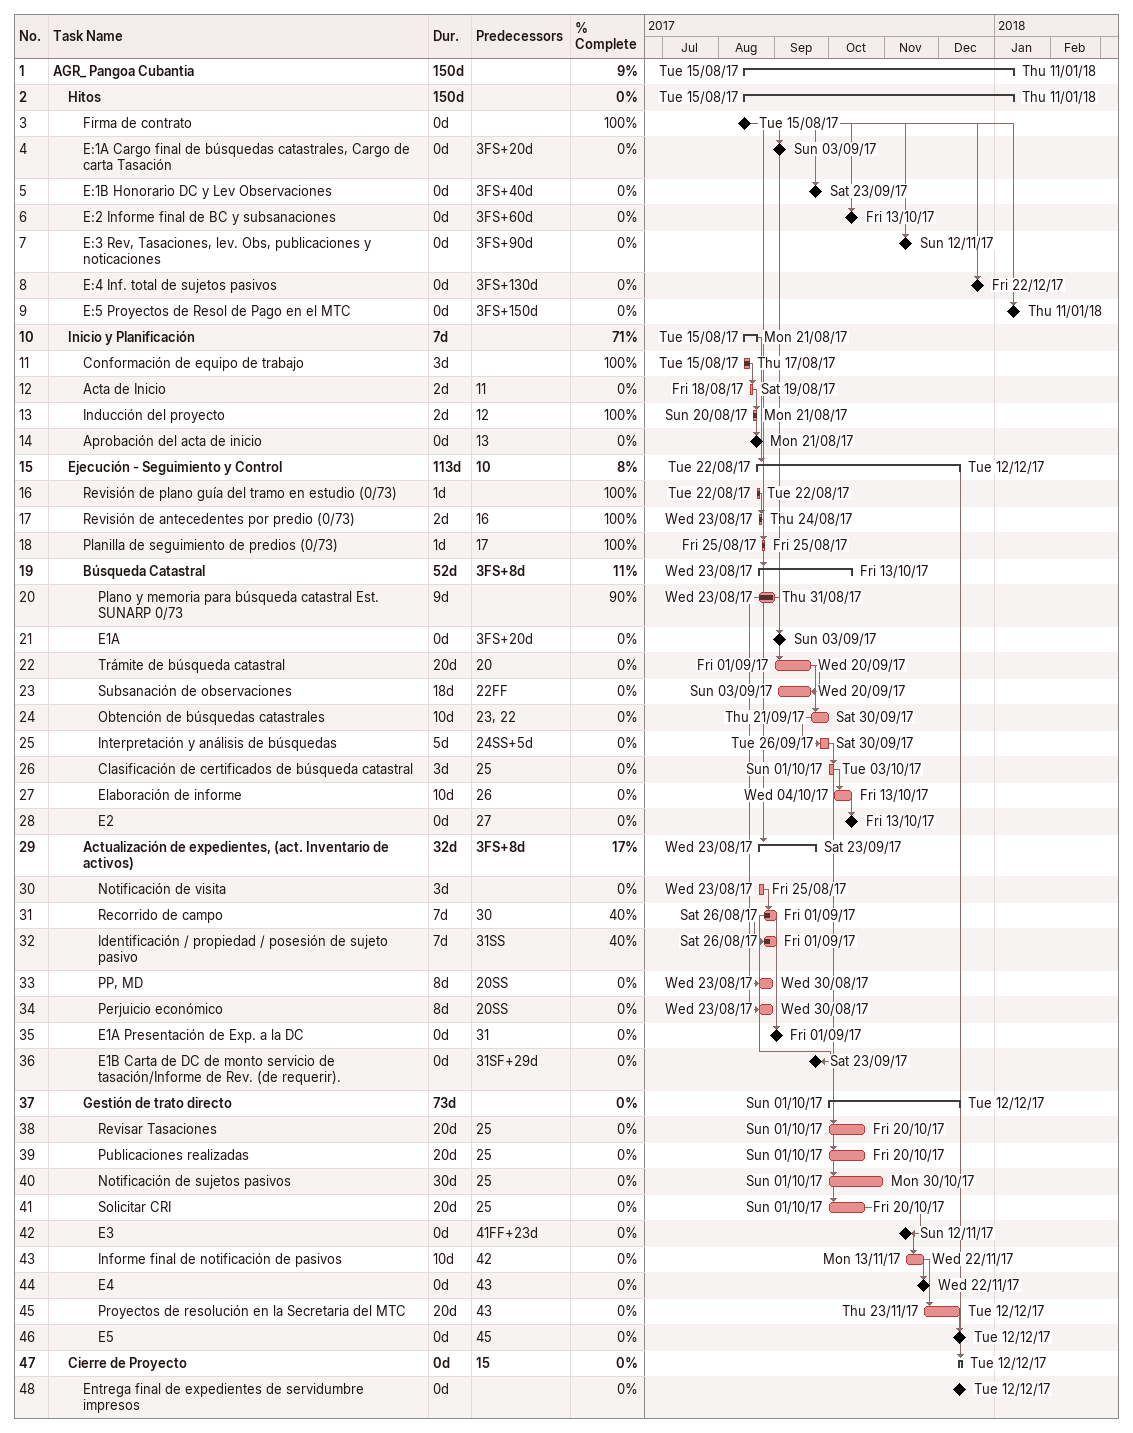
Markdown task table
| ID | Level | Task | Duration | Start | Finish | Predecessors | % complete |
|---|---|---|---|---|---|---|---|
| 1 | 1 | **AGR_ Pangoa Cubantia** | 150d | 2017-08-15 | 2018-01-11 |  | 9 |
| 2 | 2 | **Hitos** | 150d | 2017-08-15 | 2018-01-11 |  | 0 |
| 3 | 3 | Firma de contrato | 0d | 2017-08-15 | 2017-08-15 |  | 100 |
| 4 | 3 | E:1A Cargo final de búsquedas catastrales, Cargo de carta Tasación | 0d | 2017-09-03 | 2017-09-03 | 3FS+20d | 0 |
| 5 | 3 | E:1B Honorario DC y Lev Observaciones | 0d | 2017-09-23 | 2017-09-23 | 3FS+40d | 0 |
| 6 | 3 | E:2 Informe final de BC y subsanaciones | 0d | 2017-10-13 | 2017-10-13 | 3FS+60d | 0 |
| 7 | 3 | E:3 Rev, Tasaciones, lev. Obs, publicaciones y noticaciones | 0d | 2017-11-12 | 2017-11-12 | 3FS+90d | 0 |
| 8 | 3 | E:4 Inf. total de sujetos pasivos | 0d | 2017-12-22 | 2017-12-22 | 3FS+130d | 0 |
| 9 | 3 | E:5 Proyectos de Resol de Pago en el MTC | 0d | 2018-01-11 | 2018-01-11 | 3FS+150d | 0 |
| 10 | 2 | **Inicio y Planificación** | 7d | 2017-08-15 | 2017-08-21 |  | 71 |
| 11 | 3 | Conformación de equipo de trabajo | 3d | 2017-08-15 | 2017-08-17 |  | 100 |
| 12 | 3 | Acta de Inicio | 2d | 2017-08-18 | 2017-08-19 | 11 | 0 |
| 13 | 3 | Inducción del proyecto | 2d | 2017-08-20 | 2017-08-21 | 12 | 100 |
| 14 | 3 | Aprobación del acta de inicio | 0d | 2017-08-21 | 2017-08-21 | 13 | 0 |
| 15 | 2 | **Ejecución - Seguimiento y Control** | 113d | 2017-08-22 | 2017-12-12 | 10 | 8 |
| 16 | 3 | Revisión de plano guía del tramo en estudio (0/73) | 1d | 2017-08-22 | 2017-08-22 |  | 100 |
| 17 | 3 | Revisión de antecedentes por predio (0/73) | 2d | 2017-08-23 | 2017-08-24 | 16 | 100 |
| 18 | 3 | Planilla de seguimiento de predios (0/73) | 1d | 2017-08-25 | 2017-08-25 | 17 | 100 |
| 19 | 3 | **Búsqueda Catastral** | 52d | 2017-08-23 | 2017-10-13 | 3FS+8d | 11 |
| 20 | 4 | Plano y memoria para búsqueda catastral Est. SUNARP 0/73 | 9d | 2017-08-23 | 2017-08-31 |  | 90 |
| 21 | 4 | E1A | 0d | 2017-09-03 | 2017-09-03 | 3FS+20d | 0 |
| 22 | 4 | Trámite de búsqueda catastral | 20d | 2017-09-01 | 2017-09-20 | 20 | 0 |
| 23 | 4 | Subsanación de observaciones | 18d | 2017-09-03 | 2017-09-20 | 22FF | 0 |
| 24 | 4 | Obtención de búsquedas catastrales | 10d | 2017-09-21 | 2017-09-30 | 23, 22 | 0 |
| 25 | 4 | Interpretación y análisis de búsquedas | 5d | 2017-09-26 | 2017-09-30 | 24SS+5d | 0 |
| 26 | 4 | Clasificación de certificados de búsqueda catastral | 3d | 2017-10-01 | 2017-10-03 | 25 | 0 |
| 27 | 4 | Elaboración de informe | 10d | 2017-10-04 | 2017-10-13 | 26 | 0 |
| 28 | 4 | E2 | 0d | 2017-10-13 | 2017-10-13 | 27 | 0 |
| 29 | 3 | **Actualización de expedientes, (act. Inventario de activos)** | 32d | 2017-08-23 | 2017-09-23 | 3FS+8d | 17 |
| 30 | 4 | Notificación de visita | 3d | 2017-08-23 | 2017-08-25 |  | 0 |
| 31 | 4 | Recorrido de campo | 7d | 2017-08-26 | 2017-09-01 | 30 | 40 |
| 32 | 4 | Identificación / propiedad / posesión de sujeto pasivo | 7d | 2017-08-26 | 2017-09-01 | 31SS | 40 |
| 33 | 4 | PP, MD | 8d | 2017-08-23 | 2017-08-30 | 20SS | 0 |
| 34 | 4 | Perjuicio económico | 8d | 2017-08-23 | 2017-08-30 | 20SS | 0 |
| 35 | 4 | E1A Presentación de Exp. a la DC | 0d | 2017-09-01 | 2017-09-01 | 31 | 0 |
| 36 | 4 | E1B Carta de DC de monto servicio de tasación/Informe de Rev. (de requerir). | 0d | 2017-09-23 | 2017-09-23 | 31SF+29d | 0 |
| 37 | 3 | **Gestión de trato directo** | 73d | 2017-10-01 | 2017-12-12 |  | 0 |
| 38 | 4 | Revisar Tasaciones | 20d | 2017-10-01 | 2017-10-20 | 25 | 0 |
| 39 | 4 | Publicaciones realizadas | 20d | 2017-10-01 | 2017-10-20 | 25 | 0 |
| 40 | 4 | Notificación de sujetos pasivos | 30d | 2017-10-01 | 2017-10-30 | 25 | 0 |
| 41 | 4 | Solicitar CRI | 20d | 2017-10-01 | 2017-10-20 | 25 | 0 |
| 42 | 4 | E3 | 0d | 2017-11-12 | 2017-11-12 | 41FF+23d | 0 |
| 43 | 4 | Informe final de notificación de pasivos | 10d | 2017-11-13 | 2017-11-22 | 42 | 0 |
| 44 | 4 | E4 | 0d | 2017-11-22 | 2017-11-22 | 43 | 0 |
| 45 | 4 | Proyectos de resolución en la Secretaria del MTC | 20d | 2017-11-23 | 2017-12-12 | 43 | 0 |
| 46 | 4 | E5 | 0d | 2017-12-12 | 2017-12-12 | 45 | 0 |
| 47 | 2 | **Cierre de Proyecto** | 0d | 2017-12-12 | 2017-12-12 | 15 | 0 |
| 48 | 3 | Entrega final de expedientes de servidumbre impresos | 0d | 2017-12-12 | 2017-12-12 |  | 0 |
